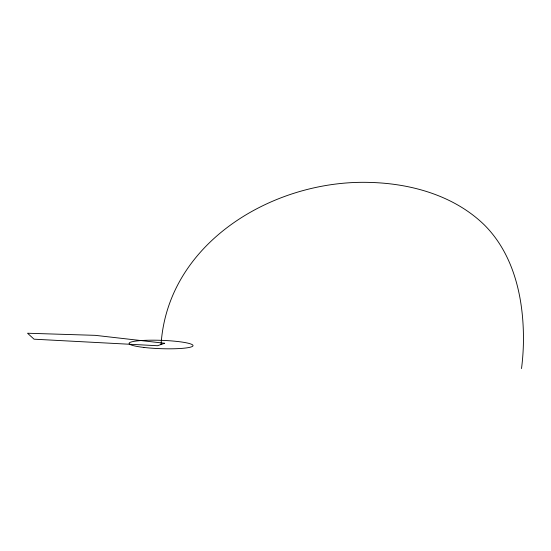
<?xml version="1.0" encoding="UTF-8"?>
<svg xmlns="http://www.w3.org/2000/svg" width="551" height="551" viewBox="0 0 551 551"><rect width="100%" height="100%" fill="white"/><g stroke="black" fill="none" stroke-linecap="round" stroke-linejoin="round"><path stroke-width="0.83" d="M161.064 344.506C167.662 242.109 274.191 179.412 369.817 182.422C411.122 183.476 454.286 195.584 484.481 225.063C515.027 255.685 524.104 301.073 523.422 342.915A241.641 234.161 60.9 0 1 521.515 368.578M164.666 343.273L157.462 345.732L34.045 339.189L27.55 333.238L95.295 335.345L164.666 343.273M143.873 347.433A31.986 4.174 2 0 0 192.995 345.787A31.986 4.174 2 0 0 146.318 340.291A31.986 4.174 2 0 0 143.873 347.433"/></g></svg>
